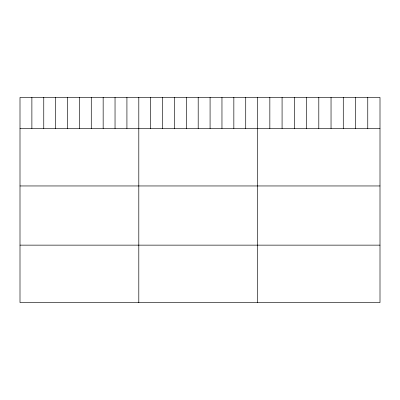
<?xml version="1.0" encoding="UTF-8"?>
<svg xmlns="http://www.w3.org/2000/svg" width="400" height="400" viewBox="0 0 400 400"><rect width="100%" height="100%" fill="white"/><g stroke="black" fill="none" stroke-linecap="round" stroke-linejoin="round"><path stroke-width="0.6" d="M380 128.505L380 302.59L20 302.59L20 97.41L380 97.41L380 128.505L20 128.505M20 185.955L380 185.955M20 245.14L380 245.14M367.76 97.41L367.76 128.505M355.52 97.41L355.52 128.505M343.28 97.41L343.28 128.505M331.04 97.41L331.04 128.505M318.8 97.41L318.8 128.505M306.56 97.41L306.56 128.505M294.32 97.41L294.32 128.505M282.08 97.41L282.08 128.505M269.84 97.41L269.84 128.505M257.6 97.41L257.6 302.59M245.72 97.41L245.72 128.505M233.84 97.41L233.84 128.505M221.96 97.41L221.96 128.505M210.08 97.41L210.08 128.505M198.2 97.41L198.2 128.505M186.32 97.41L186.32 128.505M174.44 97.41L174.44 128.505M162.56 97.41L162.56 128.505M150.68 97.41L150.68 128.505M138.8 97.41L138.8 302.59M126.92 97.41L126.92 128.505M115.04 97.41L115.04 128.505M103.16 97.41L103.16 128.505M91.28 97.41L91.28 128.505M79.4 97.41L79.4 128.505M67.52 97.41L67.52 128.505M55.64 97.41L55.64 128.505M43.76 97.41L43.76 128.505M31.88 97.41L31.88 128.505"/></g></svg>
